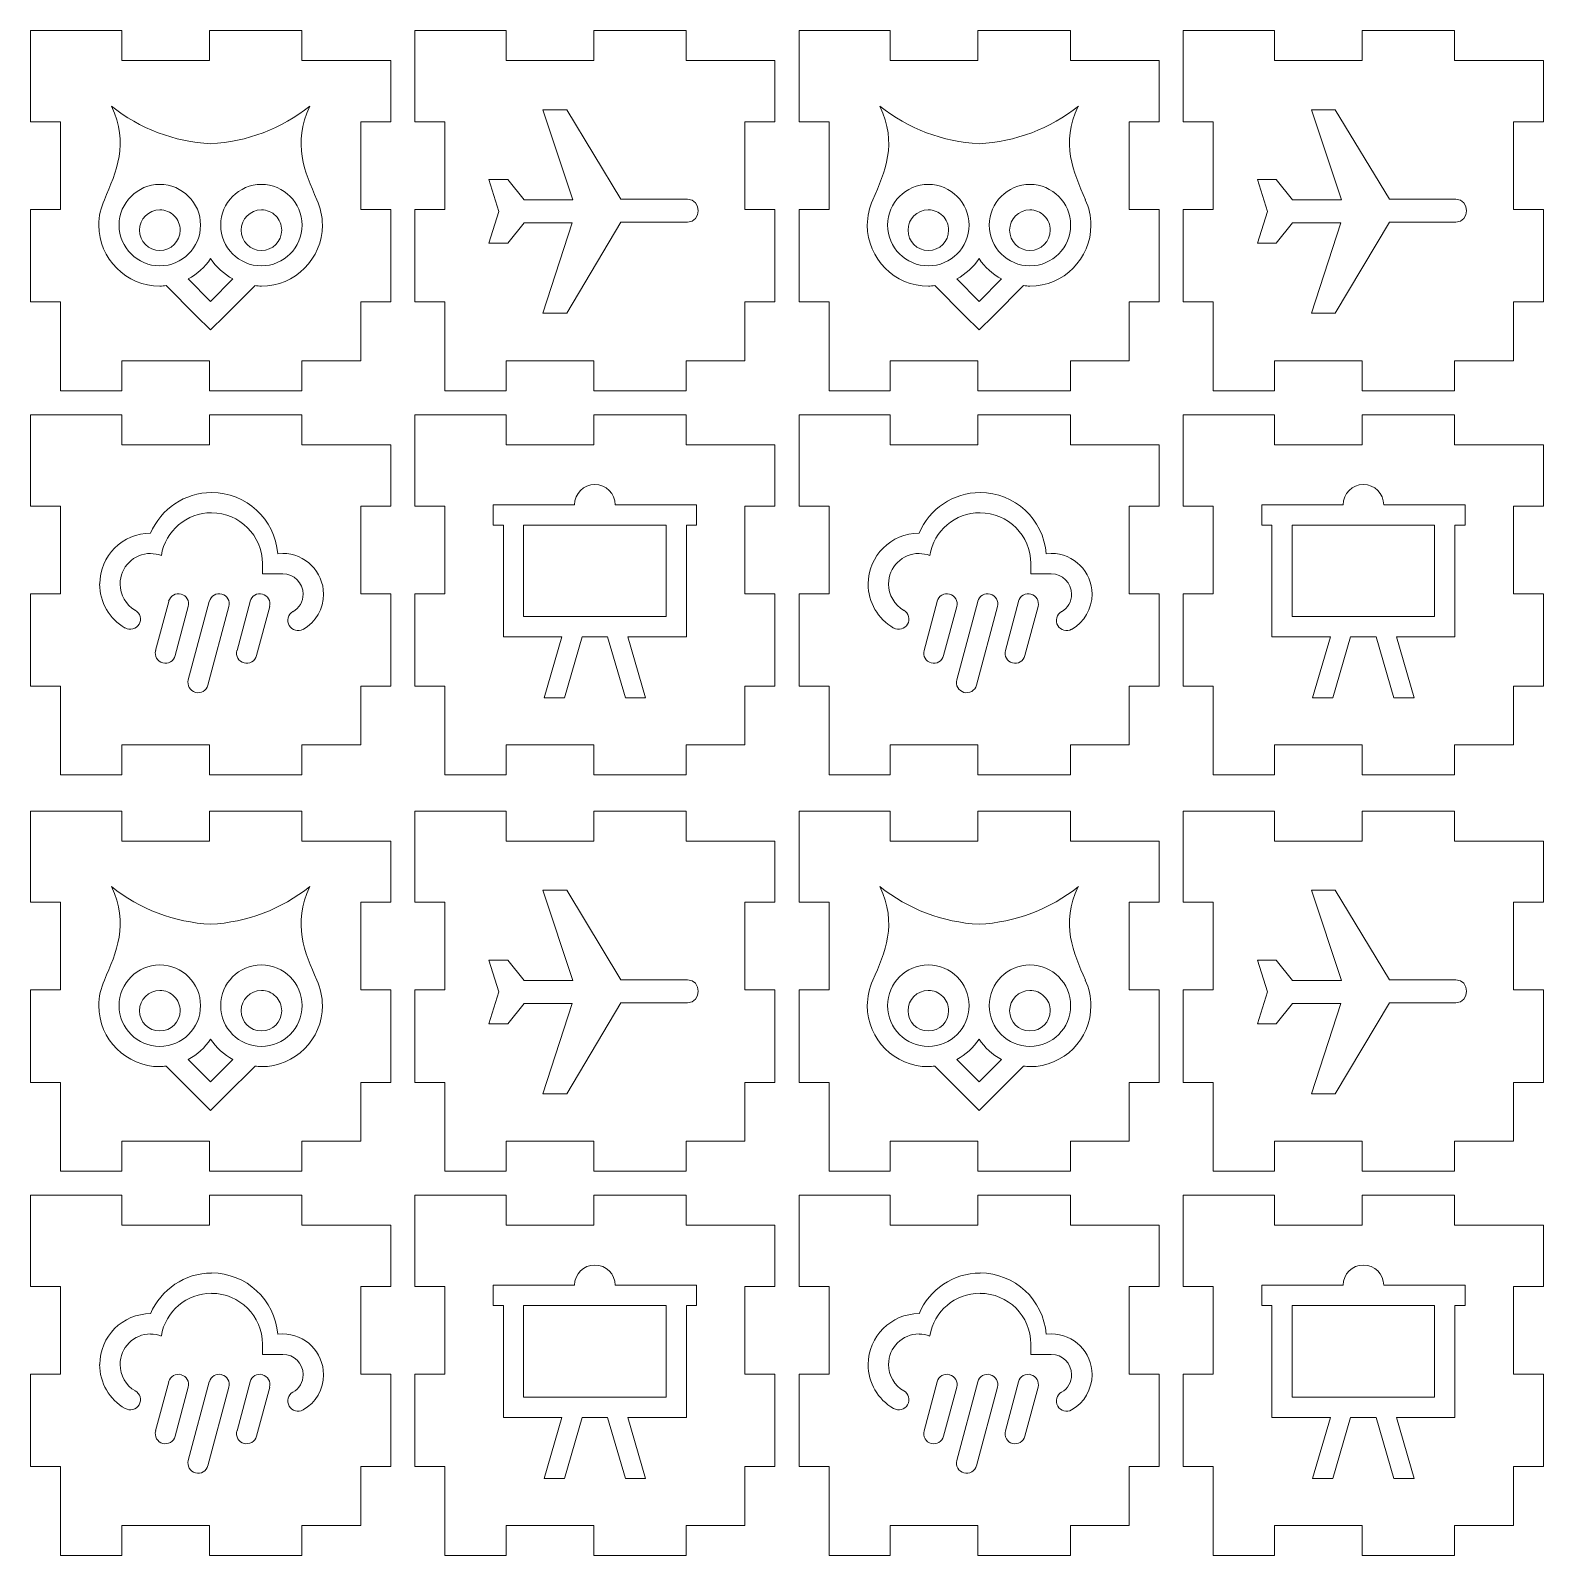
# Model space of a CAD drawing. Header units: millimetres. Extents: x 0 to 126, y 0 to 256.
# Drawn here: x 0 to 126, y 0 to 127 of the extents above; entities that cross this region are included whole.
import ezdxf

# ---------------------------------------------------------------- set-up
doc = ezdxf.new("R2010")
doc.units = ezdxf.units.MM
doc.layers.get('0').update_dxf_attribs({"lineweight": 25, "true_color": 0xffffff})
doc.layers.add('layer 1', color=3, linetype='Continuous', lineweight=9, true_color=0x00ff00)

msp = doc.modelspace()

# ---------------------------------------------------------------- linework, layer by layer
at = {"lineweight": 13}
for p, q in [((7.6, 127), (0, 127)), ((0, 119.4), (0, 127)), ((7.6, 127), (7.6, 124.5)), ((22.6, 127), (14.9, 127)), ((14.9, 127), (14.9, 124.5)), ((22.6, 127), (22.6, 124.5)), ((39.6, 127), (32, 127)), ((32, 119.4), (32, 127)), ((39.6, 127), (39.6, 124.5)), ((54.6, 127), (46.9, 127)), ((46.9, 127), (46.9, 124.5)), ((54.6, 127), (54.6, 124.5)), ((71.6, 127), (64, 127)), ((64, 119.4), (64, 127)), ((71.6, 127), (71.6, 124.5)), ((86.6, 127), (78.9, 127)), ((78.9, 127), (78.9, 124.5)), ((86.6, 127), (86.6, 124.5)), ((103.6, 127), (96, 127)), ((96, 119.4), (96, 127)), ((103.6, 127), (103.6, 124.5)), ((118.6, 127), (110.9, 127)), ((110.9, 127), (110.9, 124.5)), ((118.6, 127), (118.6, 124.5)), ((14.9, 124.5), (7.6, 124.5)), ((30, 124.5), (22.6, 124.5)), ((30, 119.4), (30, 124.5)), ((46.9, 124.5), (39.6, 124.5)), ((62, 124.5), (54.6, 124.5)), ((62, 119.4), (62, 124.5)), ((78.9, 124.5), (71.6, 124.5)), ((94, 124.5), (86.6, 124.5)), ((94, 119.4), (94, 124.5)), ((110.9, 124.5), (103.6, 124.5)), ((126, 124.5), (118.6, 124.5)), ((126, 119.4), (126, 124.5)), ((0, 119.4), (2.5, 119.4)), ((2.5, 112.1), (2.5, 119.4)), ((27.5, 112.1), (27.5, 119.4)), ((27.5, 119.4), (30, 119.4)), ((32, 119.4), (34.5, 119.4)), ((34.5, 112.1), (34.5, 119.4)), ((59.5, 112.1), (59.5, 119.4)), ((59.5, 119.4), (62, 119.4)), ((64, 119.4), (66.5, 119.4)), ((66.5, 112.1), (66.5, 119.4)), ((91.5, 112.1), (91.5, 119.4)), ((91.5, 119.4), (94, 119.4)), ((96, 119.4), (98.5, 119.4)), ((98.5, 112.1), (98.5, 119.4)), ((123.5, 112.1), (123.5, 119.4)), ((123.5, 119.4), (126, 119.4)), ((0, 104.4), (0, 112.1)), ((0, 112.1), (2.5, 112.1)), ((27.5, 112.1), (30, 112.1)), ((30, 104.4), (30, 112.1)), ((32, 104.4), (32, 112.1)), ((32, 112.1), (34.5, 112.1)), ((59.5, 112.1), (62, 112.1)), ((62, 104.4), (62, 112.1)), ((64, 104.4), (64, 112.1)), ((64, 112.1), (66.5, 112.1)), ((91.5, 112.1), (94, 112.1)), ((94, 104.4), (94, 112.1)), ((96, 104.4), (96, 112.1)), ((96, 112.1), (98.5, 112.1)), ((123.5, 112.1), (126, 112.1)), ((126, 104.4), (126, 112.1)), ((0, 104.4), (2.5, 104.4)), ((2.5, 97), (2.5, 104.4)), ((27.5, 99.5), (27.5, 104.4)), ((27.5, 104.4), (30, 104.4)), ((32, 104.4), (34.5, 104.4)), ((34.5, 97), (34.5, 104.4)), ((59.5, 99.5), (59.5, 104.4)), ((59.5, 104.4), (62, 104.4)), ((64, 104.4), (66.5, 104.4)), ((66.5, 97), (66.5, 104.4)), ((91.5, 99.5), (91.5, 104.4)), ((91.5, 104.4), (94, 104.4)), ((96, 104.4), (98.5, 104.4)), ((98.5, 97), (98.5, 104.4)), ((123.5, 99.5), (123.5, 104.4)), ((123.5, 104.4), (126, 104.4)), ((14.9, 99.5), (7.6, 99.5)), ((7.6, 99.5), (7.6, 97)), ((14.9, 99.5), (14.9, 97)), ((27.5, 99.5), (22.6, 99.5)), ((22.6, 99.5), (22.6, 97)), ((46.9, 99.5), (39.6, 99.5)), ((39.6, 99.5), (39.6, 97)), ((46.9, 99.5), (46.9, 97)), ((59.5, 99.5), (54.6, 99.5)), ((54.6, 99.5), (54.6, 97)), ((78.9, 99.5), (71.6, 99.5)), ((71.6, 99.5), (71.6, 97)), ((78.9, 99.5), (78.9, 97)), ((91.5, 99.5), (86.6, 99.5)), ((86.6, 99.5), (86.6, 97)), ((110.9, 99.5), (103.6, 99.5)), ((103.6, 99.5), (103.6, 97)), ((110.9, 99.5), (110.9, 97)), ((123.5, 99.5), (118.6, 99.5)), ((118.6, 99.5), (118.6, 97)), ((7.6, 97), (2.5, 97)), ((22.6, 97), (14.9, 97)), ((39.6, 97), (34.5, 97)), ((54.6, 97), (46.9, 97)), ((71.6, 97), (66.5, 97)), ((86.6, 97), (78.9, 97)), ((103.6, 97), (98.5, 97)), ((118.6, 97), (110.9, 97)), ((7.6, 95), (0, 95)), ((0, 87.4), (0, 95)), ((7.6, 95), (7.6, 92.5)), ((22.6, 95), (14.9, 95)), ((14.9, 95), (14.9, 92.5)), ((22.6, 95), (22.6, 92.5)), ((39.6, 95), (32, 95)), ((32, 87.4), (32, 95)), ((39.6, 95), (39.6, 92.5)), ((54.6, 95), (46.9, 95)), ((46.9, 95), (46.9, 92.5)), ((54.6, 95), (54.6, 92.5)), ((71.6, 95), (64, 95)), ((64, 87.4), (64, 95)), ((71.6, 95), (71.6, 92.5)), ((86.6, 95), (78.9, 95)), ((78.9, 95), (78.9, 92.5)), ((86.6, 95), (86.6, 92.5)), ((103.6, 95), (96, 95)), ((96, 87.4), (96, 95)), ((103.6, 95), (103.6, 92.5)), ((118.6, 95), (110.9, 95)), ((110.9, 95), (110.9, 92.5)), ((118.6, 95), (118.6, 92.5)), ((14.9, 92.5), (7.6, 92.5)), ((30, 92.5), (22.6, 92.5)), ((30, 87.4), (30, 92.5)), ((46.9, 92.5), (39.6, 92.5)), ((62, 92.5), (54.6, 92.5)), ((62, 87.4), (62, 92.5)), ((78.9, 92.5), (71.6, 92.5)), ((94, 92.5), (86.6, 92.5)), ((94, 87.4), (94, 92.5)), ((110.9, 92.5), (103.6, 92.5)), ((126, 92.5), (118.6, 92.5)), ((126, 87.4), (126, 92.5)), ((0, 87.4), (2.5, 87.4)), ((2.5, 80.1), (2.5, 87.4)), ((27.5, 80.1), (27.5, 87.4)), ((27.5, 87.4), (30, 87.4)), ((32, 87.4), (34.5, 87.4)), ((34.5, 80.1), (34.5, 87.4)), ((59.5, 80.1), (59.5, 87.4)), ((59.5, 87.4), (62, 87.4)), ((64, 87.4), (66.5, 87.4)), ((66.5, 80.1), (66.5, 87.4)), ((91.5, 80.1), (91.5, 87.4)), ((91.5, 87.4), (94, 87.4)), ((96, 87.4), (98.5, 87.4)), ((98.5, 80.1), (98.5, 87.4)), ((123.5, 80.1), (123.5, 87.4)), ((123.5, 87.4), (126, 87.4)), ((0, 72.4), (0, 80.1)), ((0, 80.1), (2.5, 80.1)), ((27.5, 80.1), (30, 80.1)), ((30, 72.4), (30, 80.1)), ((32, 72.4), (32, 80.1)), ((32, 80.1), (34.5, 80.1)), ((59.5, 80.1), (62, 80.1)), ((62, 72.4), (62, 80.1)), ((64, 72.4), (64, 80.1)), ((64, 80.1), (66.5, 80.1)), ((91.5, 80.1), (94, 80.1)), ((94, 72.4), (94, 80.1)), ((96, 72.4), (96, 80.1)), ((96, 80.1), (98.5, 80.1)), ((123.5, 80.1), (126, 80.1)), ((126, 72.4), (126, 80.1)), ((0, 72.4), (2.5, 72.4)), ((2.5, 65), (2.5, 72.4)), ((27.5, 67.5), (27.5, 72.4)), ((27.5, 72.4), (30, 72.4)), ((32, 72.4), (34.5, 72.4)), ((34.5, 65), (34.5, 72.4)), ((59.5, 67.5), (59.5, 72.4)), ((59.5, 72.4), (62, 72.4)), ((64, 72.4), (66.5, 72.4)), ((66.5, 65), (66.5, 72.4)), ((91.5, 67.5), (91.5, 72.4)), ((91.5, 72.4), (94, 72.4)), ((96, 72.4), (98.5, 72.4)), ((98.5, 65), (98.5, 72.4)), ((123.5, 67.5), (123.5, 72.4)), ((123.5, 72.4), (126, 72.4)), ((14.9, 67.5), (7.6, 67.5)), ((7.6, 67.5), (7.6, 65)), ((14.9, 67.5), (14.9, 65)), ((27.5, 67.5), (22.6, 67.5)), ((22.6, 67.5), (22.6, 65)), ((46.9, 67.5), (39.6, 67.5)), ((39.6, 67.5), (39.6, 65)), ((46.9, 67.5), (46.9, 65)), ((59.5, 67.5), (54.6, 67.5)), ((54.6, 67.5), (54.6, 65)), ((78.9, 67.5), (71.6, 67.5)), ((71.6, 67.5), (71.6, 65)), ((78.9, 67.5), (78.9, 65)), ((91.5, 67.5), (86.6, 67.5)), ((86.6, 67.5), (86.6, 65)), ((110.9, 67.5), (103.6, 67.5)), ((103.6, 67.5), (103.6, 65)), ((110.9, 67.5), (110.9, 65)), ((123.5, 67.5), (118.6, 67.5)), ((118.6, 67.5), (118.6, 65)), ((7.6, 65), (2.5, 65)), ((22.6, 65), (14.9, 65)), ((39.6, 65), (34.5, 65)), ((54.6, 65), (46.9, 65)), ((71.6, 65), (66.5, 65)), ((86.6, 65), (78.9, 65)), ((103.6, 65), (98.5, 65)), ((118.6, 65), (110.9, 65)), ((7.6, 62), (0, 62)), ((0, 54.4), (0, 62)), ((7.6, 62), (7.6, 59.5)), ((22.6, 62), (14.9, 62)), ((14.9, 62), (14.9, 59.5)), ((22.6, 62), (22.6, 59.5)), ((39.6, 62), (32, 62)), ((32, 54.4), (32, 62)), ((39.6, 62), (39.6, 59.5)), ((54.6, 62), (46.9, 62)), ((46.9, 62), (46.9, 59.5)), ((54.6, 62), (54.6, 59.5)), ((71.6, 62), (64, 62)), ((64, 54.4), (64, 62)), ((71.6, 62), (71.6, 59.5)), ((86.6, 62), (78.9, 62)), ((78.9, 62), (78.9, 59.5)), ((86.6, 62), (86.6, 59.5)), ((103.6, 62), (96, 62)), ((96, 54.4), (96, 62)), ((103.6, 62), (103.6, 59.5)), ((118.6, 62), (110.9, 62)), ((110.9, 62), (110.9, 59.5)), ((118.6, 62), (118.6, 59.5)), ((14.9, 59.5), (7.6, 59.5)), ((30, 59.5), (22.6, 59.5)), ((30, 54.4), (30, 59.5)), ((46.9, 59.5), (39.6, 59.5)), ((62, 59.5), (54.6, 59.5)), ((62, 54.4), (62, 59.5)), ((78.9, 59.5), (71.6, 59.5)), ((94, 59.5), (86.6, 59.5)), ((94, 54.4), (94, 59.5)), ((110.9, 59.5), (103.6, 59.5)), ((126, 59.5), (118.6, 59.5)), ((126, 54.4), (126, 59.5)), ((0, 54.4), (2.5, 54.4)), ((2.5, 47.1), (2.5, 54.4)), ((27.5, 47.1), (27.5, 54.4)), ((27.5, 54.4), (30, 54.4)), ((32, 54.4), (34.5, 54.4)), ((34.5, 47.1), (34.5, 54.4)), ((59.5, 47.1), (59.5, 54.4)), ((59.5, 54.4), (62, 54.4)), ((64, 54.4), (66.5, 54.4)), ((66.5, 47.1), (66.5, 54.4)), ((91.5, 47.1), (91.5, 54.4)), ((91.5, 54.4), (94, 54.4)), ((96, 54.4), (98.5, 54.4)), ((98.5, 47.1), (98.5, 54.4)), ((123.5, 47.1), (123.5, 54.4)), ((123.5, 54.4), (126, 54.4)), ((0, 39.4), (0, 47.1)), ((0, 47.1), (2.5, 47.1)), ((27.5, 47.1), (30, 47.1)), ((30, 39.4), (30, 47.1)), ((32, 39.4), (32, 47.1)), ((32, 47.1), (34.5, 47.1)), ((59.5, 47.1), (62, 47.1)), ((62, 39.4), (62, 47.1)), ((64, 39.4), (64, 47.1)), ((64, 47.1), (66.5, 47.1)), ((91.5, 47.1), (94, 47.1)), ((94, 39.4), (94, 47.1)), ((96, 39.4), (96, 47.1)), ((96, 47.1), (98.5, 47.1)), ((123.5, 47.1), (126, 47.1)), ((126, 39.4), (126, 47.1)), ((0, 39.4), (2.5, 39.4)), ((2.5, 32), (2.5, 39.4)), ((27.5, 34.5), (27.5, 39.4)), ((27.5, 39.4), (30, 39.4)), ((32, 39.4), (34.5, 39.4)), ((34.5, 32), (34.5, 39.4)), ((59.5, 34.5), (59.5, 39.4)), ((59.5, 39.4), (62, 39.4)), ((64, 39.4), (66.5, 39.4)), ((66.5, 32), (66.5, 39.4)), ((91.5, 34.5), (91.5, 39.4)), ((91.5, 39.4), (94, 39.4)), ((96, 39.4), (98.5, 39.4)), ((98.5, 32), (98.5, 39.4)), ((123.5, 34.5), (123.5, 39.4)), ((123.5, 39.4), (126, 39.4)), ((14.9, 34.5), (7.6, 34.5)), ((7.6, 34.5), (7.6, 32)), ((14.9, 34.5), (14.9, 32)), ((27.5, 34.5), (22.6, 34.5)), ((22.6, 34.5), (22.6, 32)), ((46.9, 34.5), (39.6, 34.5)), ((39.6, 34.5), (39.6, 32)), ((46.9, 34.5), (46.9, 32)), ((59.5, 34.5), (54.6, 34.5)), ((54.6, 34.5), (54.6, 32)), ((78.9, 34.5), (71.6, 34.5)), ((71.6, 34.5), (71.6, 32)), ((78.9, 34.5), (78.9, 32)), ((91.5, 34.5), (86.6, 34.5)), ((86.6, 34.5), (86.6, 32)), ((110.9, 34.5), (103.6, 34.5)), ((103.6, 34.5), (103.6, 32)), ((110.9, 34.5), (110.9, 32)), ((123.5, 34.5), (118.6, 34.5)), ((118.6, 34.5), (118.6, 32)), ((7.6, 32), (2.5, 32)), ((22.6, 32), (14.9, 32)), ((39.6, 32), (34.5, 32)), ((54.6, 32), (46.9, 32)), ((71.6, 32), (66.5, 32)), ((86.6, 32), (78.9, 32)), ((103.6, 32), (98.5, 32)), ((118.6, 32), (110.9, 32)), ((7.6, 30), (0, 30)), ((0, 22.4), (0, 30)), ((7.6, 30), (7.6, 27.5)), ((22.6, 30), (14.9, 30)), ((14.9, 30), (14.9, 27.5)), ((22.6, 30), (22.6, 27.5)), ((39.6, 30), (32, 30)), ((32, 22.4), (32, 30)), ((39.6, 30), (39.6, 27.5)), ((54.6, 30), (46.9, 30)), ((46.9, 30), (46.9, 27.5)), ((54.6, 30), (54.6, 27.5)), ((71.6, 30), (64, 30)), ((64, 22.4), (64, 30)), ((71.6, 30), (71.6, 27.5)), ((86.6, 30), (78.9, 30)), ((78.9, 30), (78.9, 27.5)), ((86.6, 30), (86.6, 27.5)), ((103.6, 30), (96, 30)), ((96, 22.4), (96, 30)), ((103.6, 30), (103.6, 27.5)), ((118.6, 30), (110.9, 30)), ((110.9, 30), (110.9, 27.5)), ((118.6, 30), (118.6, 27.5)), ((14.9, 27.5), (7.6, 27.5)), ((30, 27.5), (22.6, 27.5)), ((30, 22.4), (30, 27.5)), ((46.9, 27.5), (39.6, 27.5)), ((62, 27.5), (54.6, 27.5)), ((62, 22.4), (62, 27.5)), ((78.9, 27.5), (71.6, 27.5)), ((94, 27.5), (86.6, 27.5)), ((94, 22.4), (94, 27.5)), ((110.9, 27.5), (103.6, 27.5)), ((126, 27.5), (118.6, 27.5)), ((126, 22.4), (126, 27.5)), ((0, 22.4), (2.5, 22.4)), ((2.5, 15.1), (2.5, 22.4)), ((27.5, 15.1), (27.5, 22.4)), ((27.5, 22.4), (30, 22.4)), ((32, 22.4), (34.5, 22.4)), ((34.5, 15.1), (34.5, 22.4)), ((59.5, 15.1), (59.5, 22.4)), ((59.5, 22.4), (62, 22.4)), ((64, 22.4), (66.5, 22.4)), ((66.5, 15.1), (66.5, 22.4)), ((91.5, 15.1), (91.5, 22.4)), ((91.5, 22.4), (94, 22.4)), ((96, 22.4), (98.5, 22.4)), ((98.5, 15.1), (98.5, 22.4)), ((123.5, 15.1), (123.5, 22.4)), ((123.5, 22.4), (126, 22.4)), ((0, 7.4), (0, 15.1)), ((0, 15.1), (2.5, 15.1)), ((27.5, 15.1), (30, 15.1)), ((30, 7.4), (30, 15.1)), ((32, 7.4), (32, 15.1)), ((32, 15.1), (34.5, 15.1)), ((59.5, 15.1), (62, 15.1)), ((62, 7.4), (62, 15.1)), ((64, 7.4), (64, 15.1)), ((64, 15.1), (66.5, 15.1)), ((91.5, 15.1), (94, 15.1)), ((94, 7.4), (94, 15.1)), ((96, 7.4), (96, 15.1)), ((96, 15.1), (98.5, 15.1)), ((123.5, 15.1), (126, 15.1)), ((126, 7.4), (126, 15.1)), ((0, 7.4), (2.5, 7.4)), ((2.5, 0), (2.5, 7.4)), ((27.5, 2.5), (27.5, 7.4)), ((27.5, 7.4), (30, 7.4)), ((32, 7.4), (34.5, 7.4)), ((34.5, 0), (34.5, 7.4)), ((59.5, 2.5), (59.5, 7.4)), ((59.5, 7.4), (62, 7.4)), ((64, 7.4), (66.5, 7.4)), ((66.5, 0), (66.5, 7.4)), ((91.5, 2.5), (91.5, 7.4)), ((91.5, 7.4), (94, 7.4)), ((96, 7.4), (98.5, 7.4)), ((98.5, 0), (98.5, 7.4)), ((123.5, 2.5), (123.5, 7.4)), ((123.5, 7.4), (126, 7.4)), ((14.9, 2.5), (7.6, 2.5)), ((7.6, 2.5), (7.6, 0)), ((14.9, 2.5), (14.9, 0)), ((27.5, 2.5), (22.6, 2.5)), ((22.6, 2.5), (22.6, 0)), ((46.9, 2.5), (39.6, 2.5)), ((39.6, 2.5), (39.6, 0)), ((46.9, 2.5), (46.9, 0)), ((59.5, 2.5), (54.6, 2.5)), ((54.6, 2.5), (54.6, 0)), ((78.9, 2.5), (71.6, 2.5)), ((71.6, 2.5), (71.6, 0)), ((78.9, 2.5), (78.9, 0)), ((91.5, 2.5), (86.6, 2.5)), ((86.6, 2.5), (86.6, 0)), ((110.9, 2.5), (103.6, 2.5)), ((103.6, 2.5), (103.6, 0)), ((110.9, 2.5), (110.9, 0)), ((123.5, 2.5), (118.6, 2.5)), ((118.6, 2.5), (118.6, 0)), ((7.6, 0), (2.5, 0)), ((22.6, 0), (14.9, 0)), ((39.6, 0), (34.5, 0)), ((54.6, 0), (46.9, 0)), ((71.6, 0), (66.5, 0)), ((86.6, 0), (78.9, 0)), ((103.6, 0), (98.5, 0)), ((118.6, 0), (110.9, 0))]:
    msp.add_line(p, q, dxfattribs=at)
at = {"layer": 'layer 1', "lineweight": 9}
for p, q in [((45.17, 112.89), (42.68, 120.4)), ((42.68, 120.4), (44.66, 120.4)), ((44.66, 120.4), (49.17, 112.95)), ((109.17, 112.89), (106.68, 120.4)), ((106.68, 120.4), (108.66, 120.4)), ((108.66, 120.4), (113.17, 112.95)), ((38.17, 114.58), (39.75, 114.58)), ((38.17, 114.58), (39.01, 111.93)), ((39.75, 114.58), (41.1, 112.89)), ((102.17, 114.58), (103.75, 114.58)), ((102.17, 114.58), (103.01, 111.93)), ((103.75, 114.58), (105.1, 112.89)), ((38.17, 109.28), (39.01, 111.93)), ((41.1, 112.89), (45.17, 112.89)), ((49.17, 112.95), (54.7, 112.95)), ((102.17, 109.28), (103.01, 111.93)), ((105.1, 112.89), (109.17, 112.89)), ((113.17, 112.95), (118.7, 112.95)), ((41.1, 110.97), (39.75, 109.28)), ((45.11, 110.97), (41.1, 110.97)), ((42.68, 103.46), (45.11, 110.97)), ((49.17, 111.03), (44.66, 103.46)), ((54.7, 111.03), (49.17, 111.03)), ((105.1, 110.97), (103.75, 109.28)), ((109.11, 110.97), (105.1, 110.97)), ((106.68, 103.46), (109.11, 110.97)), ((113.17, 111.03), (108.66, 103.46)), ((118.7, 111.03), (113.17, 111.03)), ((39.75, 109.28), (38.17, 109.28)), ((103.75, 109.28), (102.17, 109.28)), ((11.3, 105.76), (13.81, 103.25)), ((15, 104.44), (13.14, 106.31)), ((16.86, 106.31), (15, 104.44)), ((16.19, 103.25), (18.7, 105.76)), ((75.3, 105.76), (77.81, 103.25)), ((79, 104.44), (77.14, 106.31)), ((80.86, 106.31), (79, 104.44)), ((80.19, 103.25), (82.7, 105.76)), ((13.81, 103.25), (15, 102.07)), ((15, 102.07), (16.19, 103.25)), ((44.66, 103.46), (42.68, 103.46)), ((77.81, 103.25), (79, 102.07)), ((79, 102.07), (80.19, 103.25)), ((108.66, 103.46), (106.68, 103.46)), ((38.53, 87.5), (45.31, 87.5)), ((38.53, 85.81), (38.53, 87.5)), ((48.69, 87.5), (55.47, 87.5)), ((55.47, 87.5), (55.47, 85.81)), ((102.53, 87.5), (109.31, 87.5)), ((102.53, 85.81), (102.53, 87.5)), ((112.69, 87.5), (119.47, 87.5)), ((119.47, 87.5), (119.47, 85.81)), ((39.38, 85.81), (38.53, 85.81)), ((39.38, 76.5), (39.38, 85.81)), ((41.07, 85.81), (41.07, 78.19)), ((52.93, 85.81), (41.07, 85.81)), ((52.93, 78.19), (52.93, 85.81)), ((55.47, 85.81), (54.62, 85.81)), ((54.62, 85.81), (54.62, 76.5)), ((103.38, 85.81), (102.53, 85.81)), ((103.38, 76.5), (103.38, 85.81)), ((105.07, 85.81), (105.07, 78.19)), ((116.93, 85.81), (105.07, 85.81)), ((116.93, 78.19), (116.93, 85.81)), ((119.47, 85.81), (118.62, 85.81)), ((118.62, 85.81), (118.62, 76.5)), ((19.31, 81.75), (19.31, 82.6)), ((20.58, 83.42), (21.01, 83.45)), ((83.31, 81.75), (83.31, 82.6)), ((84.58, 83.42), (85.01, 83.45)), ((21.01, 81.75), (19.31, 81.75)), ((85.01, 81.75), (83.31, 81.75)), ((10.42, 75.37), (11.51, 79.46)), ((13.14, 79.03), (12.04, 74.94)), ((13.13, 72.92), (14.89, 79.46)), ((16.53, 79.03), (14.78, 72.48)), ((17.2, 75.37), (18.28, 79.46)), ((19.92, 79.03), (18.81, 74.94)), ((74.42, 75.37), (75.51, 79.46)), ((77.14, 79.03), (76.04, 74.94)), ((77.13, 72.92), (78.89, 79.46)), ((80.53, 79.03), (78.78, 72.48)), ((81.2, 75.37), (82.28, 79.46)), ((83.92, 79.03), (82.81, 74.94)), ((8.73, 78.71), (8.73, 78.71)), ((21.85, 78.6), (21.85, 78.6)), ((41.07, 78.19), (52.93, 78.19)), ((72.73, 78.71), (72.73, 78.71)), ((85.85, 78.6), (85.85, 78.6)), ((105.07, 78.19), (116.93, 78.19)), ((7.88, 77.25), (7.88, 77.24)), ((22.7, 77.13), (22.7, 77.13)), ((44.25, 76.5), (39.38, 76.5)), ((42.77, 71.42), (44.25, 76.5)), ((45.94, 76.5), (44.46, 71.42)), ((48.06, 76.5), (45.94, 76.5)), ((49.54, 71.42), (48.06, 76.5)), ((54.62, 76.5), (49.75, 76.5)), ((49.75, 76.5), (51.23, 71.42)), ((71.88, 77.25), (71.88, 77.24)), ((86.7, 77.13), (86.7, 77.13)), ((108.25, 76.5), (103.38, 76.5)), ((106.77, 71.42), (108.25, 76.5)), ((109.94, 76.5), (108.46, 71.42)), ((112.06, 76.5), (109.94, 76.5)), ((113.54, 71.42), (112.06, 76.5)), ((118.62, 76.5), (113.75, 76.5)), ((113.75, 76.5), (115.23, 71.42)), ((44.46, 71.42), (42.77, 71.42)), ((51.23, 71.42), (49.54, 71.42)), ((108.46, 71.42), (106.77, 71.42)), ((115.23, 71.42), (113.54, 71.42)), ((45.17, 47.89), (42.68, 55.4)), ((42.68, 55.4), (44.66, 55.4)), ((44.66, 55.4), (49.17, 47.95)), ((109.17, 47.89), (106.68, 55.4)), ((106.68, 55.4), (108.66, 55.4)), ((108.66, 55.4), (113.17, 47.95)), ((38.17, 49.58), (39.75, 49.58)), ((38.17, 49.58), (39.01, 46.93)), ((39.75, 49.58), (41.1, 47.89)), ((102.17, 49.58), (103.75, 49.58)), ((102.17, 49.58), (103.01, 46.93)), ((103.75, 49.58), (105.1, 47.89)), ((41.1, 47.89), (45.17, 47.89)), ((49.17, 47.95), (54.7, 47.95)), ((105.1, 47.89), (109.17, 47.89)), ((113.17, 47.95), (118.7, 47.95)), ((38.17, 44.28), (39.01, 46.93)), ((41.1, 45.97), (39.75, 44.28)), ((45.11, 45.97), (41.1, 45.97)), ((42.68, 38.46), (45.11, 45.97)), ((49.17, 46.03), (44.66, 38.46)), ((54.7, 46.03), (49.17, 46.03)), ((102.17, 44.28), (103.01, 46.93)), ((105.1, 45.97), (103.75, 44.28)), ((109.11, 45.97), (105.1, 45.97)), ((106.68, 38.46), (109.11, 45.97)), ((113.17, 46.03), (108.66, 38.46)), ((118.7, 46.03), (113.17, 46.03)), ((39.75, 44.28), (38.17, 44.28)), ((103.75, 44.28), (102.17, 44.28)), ((11.3, 40.76), (13.81, 38.25)), ((15, 39.44), (13.14, 41.31)), ((16.86, 41.31), (15, 39.44)), ((16.19, 38.25), (18.7, 40.76)), ((75.3, 40.76), (77.81, 38.25)), ((79, 39.44), (77.14, 41.31)), ((80.86, 41.31), (79, 39.44)), ((80.19, 38.25), (82.7, 40.76)), ((13.81, 38.25), (15, 37.07)), ((15, 37.07), (16.19, 38.25)), ((44.66, 38.46), (42.68, 38.46)), ((77.81, 38.25), (79, 37.07)), ((79, 37.07), (80.19, 38.25)), ((108.66, 38.46), (106.68, 38.46)), ((38.53, 22.5), (45.31, 22.5)), ((38.53, 20.81), (38.53, 22.5)), ((48.69, 22.5), (55.47, 22.5)), ((55.47, 22.5), (55.47, 20.81)), ((102.53, 22.5), (109.31, 22.5)), ((102.53, 20.81), (102.53, 22.5)), ((112.69, 22.5), (119.47, 22.5)), ((119.47, 22.5), (119.47, 20.81)), ((39.38, 20.81), (38.53, 20.81)), ((39.38, 11.5), (39.38, 20.81)), ((41.07, 20.81), (41.07, 13.19)), ((52.93, 20.81), (41.07, 20.81)), ((52.93, 13.19), (52.93, 20.81)), ((55.47, 20.81), (54.62, 20.81)), ((54.62, 20.81), (54.62, 11.5)), ((103.38, 20.81), (102.53, 20.81)), ((103.38, 11.5), (103.38, 20.81)), ((105.07, 20.81), (105.07, 13.19)), ((116.93, 20.81), (105.07, 20.81)), ((116.93, 13.19), (116.93, 20.81)), ((119.47, 20.81), (118.62, 20.81)), ((118.62, 20.81), (118.62, 11.5)), ((20.58, 18.42), (21.01, 18.45)), ((84.58, 18.42), (85.01, 18.45)), ((19.31, 16.75), (19.31, 17.6)), ((21.01, 16.75), (19.31, 16.75)), ((83.31, 16.75), (83.31, 17.6)), ((85.01, 16.75), (83.31, 16.75)), ((10.42, 10.37), (11.51, 14.46)), ((13.14, 14.03), (12.04, 9.94)), ((13.13, 7.92), (14.89, 14.46)), ((16.53, 14.03), (14.78, 7.48)), ((17.2, 10.37), (18.28, 14.46)), ((19.92, 14.03), (18.81, 9.94)), ((74.42, 10.37), (75.51, 14.46)), ((77.14, 14.03), (76.04, 9.94)), ((77.13, 7.92), (78.89, 14.46)), ((80.53, 14.03), (78.78, 7.48)), ((81.2, 10.37), (82.28, 14.46)), ((83.92, 14.03), (82.81, 9.94)), ((8.73, 13.71), (8.73, 13.71)), ((21.85, 13.6), (21.85, 13.6)), ((41.07, 13.19), (52.93, 13.19)), ((72.73, 13.71), (72.73, 13.71)), ((85.85, 13.6), (85.85, 13.6)), ((105.07, 13.19), (116.93, 13.19)), ((7.88, 12.25), (7.88, 12.24)), ((22.7, 12.13), (22.7, 12.13)), ((44.25, 11.5), (39.38, 11.5)), ((42.77, 6.42), (44.25, 11.5)), ((45.94, 11.5), (44.46, 6.42)), ((48.06, 11.5), (45.94, 11.5)), ((49.54, 6.42), (48.06, 11.5)), ((54.62, 11.5), (49.75, 11.5)), ((49.75, 11.5), (51.23, 6.42)), ((71.88, 12.25), (71.88, 12.24)), ((86.7, 12.13), (86.7, 12.13)), ((108.25, 11.5), (103.38, 11.5)), ((106.77, 6.42), (108.25, 11.5)), ((109.94, 11.5), (108.46, 6.42)), ((112.06, 11.5), (109.94, 11.5)), ((113.54, 6.42), (112.06, 11.5)), ((118.62, 11.5), (113.75, 11.5)), ((113.75, 11.5), (115.23, 6.42)), ((44.46, 6.42), (42.77, 6.42)), ((51.23, 6.42), (49.54, 6.42)), ((108.46, 6.42), (106.77, 6.42)), ((115.23, 6.42), (113.54, 6.42))]:
    msp.add_line(p, q, dxfattribs=at)
for centre, radius, start, end in [((15.76, 132.05), 14.5, 231.4964, 266.9804), ((14.24, 132.05), 14.5, 273.0196, 308.5036), ((79.76, 132.05), 14.5, 231.4964, 266.9804), ((78.24, 132.05), 14.5, 273.0196, 308.5036), ((10.77, 110.79), 3.39, 90, 180), ((10.77, 110.79), 3.39, 0, 90), ((19.23, 110.79), 3.39, 90, 180), ((19.23, 110.79), 3.39, 0, 90), ((74.77, 110.79), 3.39, 90, 180), ((74.77, 110.79), 3.39, 0, 90), ((83.23, 110.79), 3.39, 90, 180), ((83.23, 110.79), 3.39, 0, 90), ((10.79, 110.78), 5.1, 155.33, 179.8552), ((10.77, 110.37), 1.69, 90, 180), ((10.77, 110.37), 1.69, 359.9841, 90.0159), ((19.23, 110.37), 1.69, 90, 180), ((19.23, 110.37), 1.69, 359.9841, 90.0159), ((19.21, 110.78), 5.1, 0.1448, 24.67), ((74.79, 110.78), 5.1, 155.33, 179.8552), ((74.77, 110.37), 1.69, 90, 180), ((74.77, 110.37), 1.69, 359.9841, 90.0159), ((83.23, 110.37), 1.69, 90, 180), ((83.23, 110.37), 1.69, 359.9841, 90.0159), ((83.21, 110.78), 5.1, 0.1448, 24.67), ((10.77, 110.79), 5.08, 180, 270), ((10.77, 110.79), 3.39, 180, 270), ((10.77, 110.79), 3.39, 270, 0), ((19.23, 110.79), 3.39, 180, 270), ((19.23, 110.79), 3.39, 270, 0), ((19.23, 110.79), 5.08, 270, 0), ((74.77, 110.79), 5.08, 180, 270), ((74.77, 110.79), 3.39, 180, 270), ((74.77, 110.79), 3.39, 270, 0), ((83.23, 110.79), 3.39, 180, 270), ((83.23, 110.79), 3.39, 270, 0), ((83.23, 110.79), 5.08, 270, 0), ((10.77, 110.37), 1.69, 180, 270), ((10.77, 110.37), 1.69, 270, 0), ((19.23, 110.37), 1.69, 180, 270), ((19.23, 110.37), 1.69, 270, 0), ((74.77, 110.37), 1.69, 180, 270), ((74.77, 110.37), 1.69, 270, 0), ((83.23, 110.37), 1.69, 180, 270), ((83.23, 110.37), 1.69, 270, 0), ((10.78, 110.77), 5.04, 297.8259, 326.7215), ((19.26, 110.82), 5.11, 213.4699, 241.9827), ((74.78, 110.77), 5.04, 297.8259, 326.7215), ((83.26, 110.82), 5.11, 213.4699, 241.9827), ((10.59, 111.37), 5.66, 271.827, 277.2486), ((19.41, 111.37), 5.66, 262.7514, 268.173), ((74.59, 111.37), 5.66, 271.827, 277.2486), ((83.41, 111.37), 5.66, 262.7514, 268.173), ((47, 87.5), 1.69, 90, 180), ((47, 87.5), 1.69, 0, 90), ((111, 87.5), 1.69, 90, 180), ((111, 87.5), 1.69, 0, 90), ((15.09, 83), 5.52, 90.1361, 157.244), ((15.07, 83), 5.53, 4.4012, 89.8951), ((79.09, 83), 5.52, 90.1361, 157.244), ((79.07, 83), 5.53, 4.4012, 89.8951), ((15.08, 82.6), 4.24, 89.9654, 170.6423), ((15.08, 82.6), 4.23, 0, 90), ((79.08, 82.6), 4.24, 89.9654, 170.6423), ((79.08, 82.6), 4.23, 0, 90), ((10, 80.91), 4.23, 90, 180), ((74, 80.91), 4.23, 90, 180), ((10, 80.91), 2.54, 90, 180), ((9.99, 80.81), 2.63, 69.8717, 89.8041), ((21.01, 80.06), 3.39, 0, 90), ((74, 80.91), 2.54, 90, 180), ((73.99, 80.81), 2.63, 69.8717, 89.8041), ((85.01, 80.06), 3.39, 0, 90), ((21.01, 80.06), 1.69, 0, 90), ((85.01, 80.06), 1.69, 0, 90), ((9.98, 80.9), 4.22, 179.8695, 240.1319), ((10, 80.9), 2.54, 179.9216, 240.0416), ((12.32, 79.25), 0.842, 74.9744, 165.4216), ((12.32, 79.24), 0.848, 345.4238, 74.9722), ((15.71, 79.25), 0.842, 74.9744, 165.4216), ((15.71, 79.24), 0.848, 345.4238, 74.9722), ((19.1, 79.25), 0.842, 74.9744, 165.4216), ((19.09, 79.24), 0.848, 345.4238, 74.9722), ((21.02, 80.05), 1.68, 299.7323, 0.2089), ((21.05, 80.04), 3.35, 299.6304, 0.3108), ((73.98, 80.9), 4.22, 179.8695, 240.1319), ((74, 80.9), 2.54, 179.9216, 240.0416), ((76.32, 79.25), 0.842, 74.9744, 165.4216), ((76.32, 79.24), 0.848, 345.4238, 74.9722), ((79.71, 79.25), 0.842, 74.9744, 165.4216), ((79.71, 79.24), 0.848, 345.4238, 74.9722), ((83.1, 79.25), 0.842, 74.9744, 165.4216), ((83.09, 79.24), 0.848, 345.4238, 74.9722), ((85.02, 80.05), 1.68, 299.7323, 0.2089), ((85.05, 80.04), 3.35, 299.6304, 0.3108), ((8.31, 77.98), 0.849, 239.7716, 329.6744), ((8.31, 77.98), 0.845, 329.7677, 60.4592), ((22.27, 77.87), 0.841, 119.2786, 210.4944), ((72.31, 77.98), 0.849, 239.7716, 329.6744), ((72.31, 77.98), 0.845, 329.7677, 60.4592), ((86.27, 77.87), 0.841, 119.2786, 210.4944), ((22.28, 77.87), 0.851, 210.0037, 299.7693), ((86.28, 77.87), 0.851, 210.0037, 299.7693), ((11.21, 75.13), 0.819, 163.0744, 255.9083), ((11.23, 75.15), 0.842, 254.9744, 345.4216), ((17.98, 75.13), 0.819, 163.0744, 255.9083), ((18, 75.15), 0.842, 254.9744, 345.4216), ((75.21, 75.13), 0.819, 163.0744, 255.9083), ((75.23, 75.15), 0.842, 254.9744, 345.4216), ((81.98, 75.13), 0.819, 163.0744, 255.9083), ((82, 75.15), 0.842, 254.9744, 345.4216), ((13.97, 72.71), 0.861, 165.7262, 254.264), ((13.96, 72.69), 0.84, 254.3151, 345.675), ((77.97, 72.71), 0.861, 165.7262, 254.264), ((77.96, 72.69), 0.84, 254.3151, 345.675), ((15.76, 67.05), 14.5, 231.4964, 266.9804), ((14.24, 67.05), 14.5, 273.0196, 308.5036), ((79.76, 67.05), 14.5, 231.4964, 266.9804), ((78.24, 67.05), 14.5, 273.0196, 308.5036), ((10.77, 45.79), 3.39, 90, 180), ((10.77, 45.79), 3.39, 0, 90), ((19.23, 45.79), 3.39, 90, 180), ((19.23, 45.79), 3.39, 0, 90), ((74.77, 45.79), 3.39, 90, 180), ((74.77, 45.79), 3.39, 0, 90), ((83.23, 45.79), 3.39, 90, 180), ((83.23, 45.79), 3.39, 0, 90), ((10.79, 45.78), 5.1, 155.33, 179.8552), ((10.77, 45.37), 1.69, 90, 180), ((10.77, 45.37), 1.69, 359.9841, 90.0159), ((19.23, 45.37), 1.69, 90, 180), ((19.23, 45.37), 1.69, 359.9841, 90.0159), ((19.21, 45.78), 5.1, 0.1448, 24.67), ((74.79, 45.78), 5.1, 155.33, 179.8552), ((74.77, 45.37), 1.69, 90, 180), ((74.77, 45.37), 1.69, 359.9841, 90.0159), ((83.23, 45.37), 1.69, 90, 180), ((83.23, 45.37), 1.69, 359.9841, 90.0159), ((83.21, 45.78), 5.1, 0.1448, 24.67), ((10.77, 45.79), 5.08, 180, 270), ((10.77, 45.79), 3.39, 180, 270), ((10.77, 45.79), 3.39, 270, 0), ((19.23, 45.79), 3.39, 180, 270), ((19.23, 45.79), 3.39, 270, 0), ((19.23, 45.79), 5.08, 270, 0), ((74.77, 45.79), 5.08, 180, 270), ((74.77, 45.79), 3.39, 180, 270), ((74.77, 45.79), 3.39, 270, 0), ((83.23, 45.79), 3.39, 180, 270), ((83.23, 45.79), 3.39, 270, 0), ((83.23, 45.79), 5.08, 270, 0), ((10.77, 45.37), 1.69, 180, 270), ((10.77, 45.37), 1.69, 270, 0), ((19.23, 45.37), 1.69, 180, 270), ((19.23, 45.37), 1.69, 270, 0), ((74.77, 45.37), 1.69, 180, 270), ((74.77, 45.37), 1.69, 270, 0), ((83.23, 45.37), 1.69, 180, 270), ((83.23, 45.37), 1.69, 270, 0), ((10.78, 45.77), 5.04, 297.8259, 326.7215), ((19.26, 45.82), 5.11, 213.4699, 241.9827), ((74.78, 45.77), 5.04, 297.8259, 326.7215), ((83.26, 45.82), 5.11, 213.4699, 241.9827), ((10.59, 46.37), 5.66, 271.827, 277.2486), ((19.41, 46.37), 5.66, 262.7514, 268.173), ((74.59, 46.37), 5.66, 271.827, 277.2486), ((83.41, 46.37), 5.66, 262.7514, 268.173), ((47, 22.5), 1.69, 90, 180), ((47, 22.5), 1.69, 0, 90), ((111, 22.5), 1.69, 90, 180), ((111, 22.5), 1.69, 0, 90), ((15.09, 18), 5.52, 90.1361, 157.244), ((15.07, 18), 5.53, 4.4012, 89.8951), ((79.09, 18), 5.52, 90.1361, 157.244), ((79.07, 18), 5.53, 4.4012, 89.8951), ((15.08, 17.6), 4.24, 89.9654, 170.6423), ((15.08, 17.6), 4.23, 0, 90), ((79.08, 17.6), 4.24, 89.9654, 170.6423), ((79.08, 17.6), 4.23, 0, 90), ((10, 15.91), 4.23, 90, 180), ((74, 15.91), 4.23, 90, 180), ((10, 15.91), 2.54, 90, 180), ((9.99, 15.81), 2.63, 69.8717, 89.8041), ((21.01, 15.06), 3.39, 0, 90), ((74, 15.91), 2.54, 90, 180), ((73.99, 15.81), 2.63, 69.8717, 89.8041), ((85.01, 15.06), 3.39, 0, 90), ((21.01, 15.06), 1.69, 0, 90), ((85.01, 15.06), 1.69, 0, 90), ((9.98, 15.9), 4.22, 179.8695, 240.1319), ((10, 15.9), 2.54, 179.9216, 240.0416), ((73.98, 15.9), 4.22, 179.8695, 240.1319), ((74, 15.9), 2.54, 179.9216, 240.0416), ((12.32, 14.25), 0.842, 74.9744, 165.4216), ((12.32, 14.24), 0.848, 345.4238, 74.9722), ((15.71, 14.25), 0.842, 74.9744, 165.4216), ((15.71, 14.24), 0.848, 345.4238, 74.9722), ((19.1, 14.25), 0.842, 74.9744, 165.4216), ((19.09, 14.24), 0.848, 345.4238, 74.9722), ((21.02, 15.05), 1.68, 299.7323, 0.2089), ((21.05, 15.04), 3.35, 299.6304, 0.3108), ((76.32, 14.25), 0.842, 74.9744, 165.4216), ((76.32, 14.24), 0.848, 345.4238, 74.9722), ((79.71, 14.25), 0.842, 74.9744, 165.4216), ((79.71, 14.24), 0.848, 345.4238, 74.9722), ((83.1, 14.25), 0.842, 74.9744, 165.4216), ((83.09, 14.24), 0.848, 345.4238, 74.9722), ((85.02, 15.05), 1.68, 299.7323, 0.2089), ((85.05, 15.04), 3.35, 299.6304, 0.3108), ((8.31, 12.98), 0.845, 329.7677, 60.4592), ((22.27, 12.87), 0.841, 119.2786, 210.4944), ((72.31, 12.98), 0.845, 329.7677, 60.4592), ((86.27, 12.87), 0.841, 119.2786, 210.4944), ((8.31, 12.98), 0.849, 239.7716, 329.6744), ((22.28, 12.87), 0.851, 210.0037, 299.7693), ((72.31, 12.98), 0.849, 239.7716, 329.6744), ((86.28, 12.87), 0.851, 210.0037, 299.7693), ((11.21, 10.13), 0.819, 163.0744, 255.9083), ((17.98, 10.13), 0.819, 163.0744, 255.9083), ((75.21, 10.13), 0.819, 163.0744, 255.9083), ((81.98, 10.13), 0.819, 163.0744, 255.9083), ((11.23, 10.15), 0.842, 254.9744, 345.4216), ((18, 10.15), 0.842, 254.9744, 345.4216), ((75.23, 10.15), 0.842, 254.9744, 345.4216), ((82, 10.15), 0.842, 254.9744, 345.4216), ((13.97, 7.71), 0.861, 165.7262, 254.264), ((77.97, 7.71), 0.861, 165.7262, 254.264), ((13.96, 7.69), 0.84, 254.3151, 345.675), ((77.96, 7.69), 0.84, 254.3151, 345.675)]:
    msp.add_arc(centre, radius, start, end, dxfattribs=at)
for points in [[(6.74, 120.7), (8.23, 117.57), (7.15, 115.23), (6.15, 112.91)], [(23.85, 112.91), (22.85, 115.23), (21.77, 117.57), (23.26, 120.7)], [(70.74, 120.7), (72.23, 117.57), (71.15, 115.23), (70.15, 112.91)], [(87.85, 112.91), (86.85, 115.23), (85.77, 117.57), (87.26, 120.7)], [(54.7, 112.95), (55.89, 112.95), (55.89, 111.03), (54.7, 111.03)], [(118.7, 112.95), (119.89, 112.95), (119.89, 111.03), (118.7, 111.03)], [(6.74, 55.7), (8.23, 52.57), (7.15, 50.23), (6.15, 47.91)], [(23.85, 47.91), (22.85, 50.23), (21.77, 52.57), (23.26, 55.7)], [(70.74, 55.7), (72.23, 52.57), (71.15, 50.23), (70.15, 47.91)], [(87.85, 47.91), (86.85, 50.23), (85.77, 52.57), (87.26, 55.7)], [(54.7, 47.95), (55.89, 47.95), (55.89, 46.03), (54.7, 46.03)], [(118.7, 47.95), (119.89, 47.95), (119.89, 46.03), (118.7, 46.03)]]:
    msp.add_open_spline(points, degree=3, dxfattribs=at)

doc.saveas('drawing.dxf')
